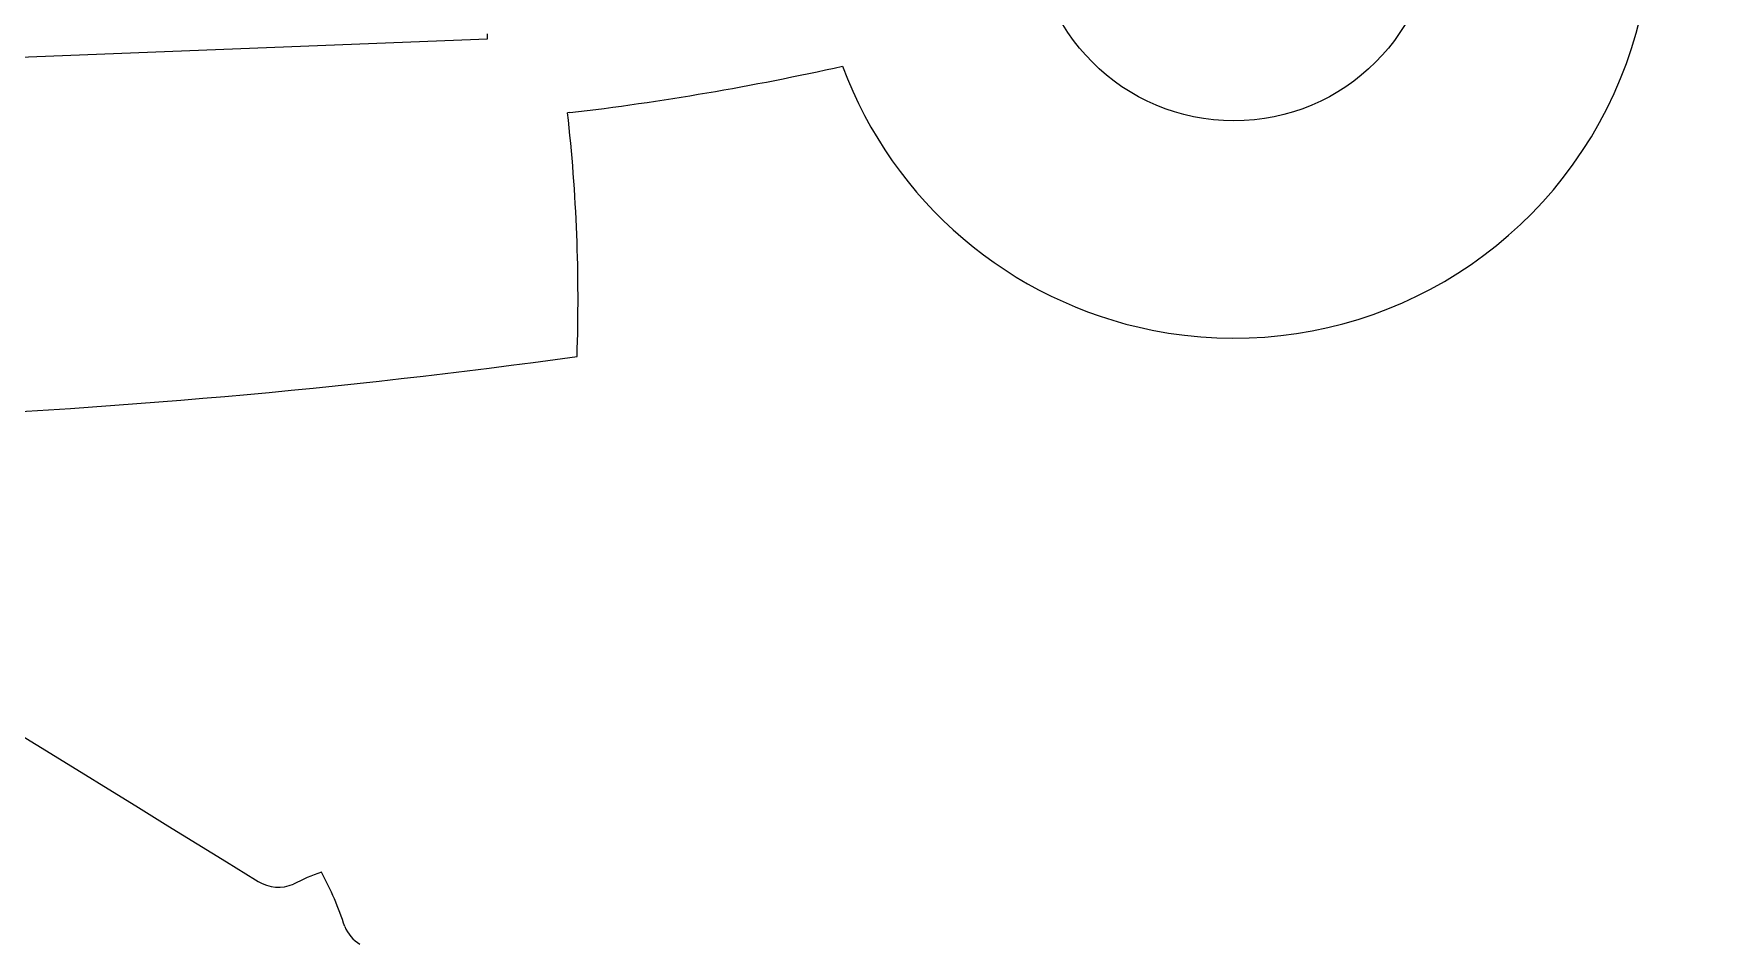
# Model space of a CAD drawing. Header units: millimetres. Extents: x -31.9 to 31.9, y -31.9 to 31.9.
# Drawn here: x -7.79 to 3.18, y -6.65 to -0.73 of the extents above; entities that cross this region are included whole.
import ezdxf

# ---------------------------------------------------------------- set-up
doc = ezdxf.new("R2010")
doc.units = ezdxf.units.MM
for name, color, linetype in [('CUT_INNER', 6, 'Continuous'), ('CUT_OUTER', 1, 'Continuous'), ('ENGRAVE', 7, 'Continuous')]:
    doc.layers.add(name, color=color, linetype=linetype)

msp = doc.modelspace()

# ---------------------------------------------------------------- linework, layer by layer
at = {"layer": 'CUT_INNER'}
for points in [[(-15.3909, -1.1797), (-4.8455, -0.7669), (-4.8462, -0.7341)], [(-4.311, -1.2465), (-4.3264, -1.2468)], [(-9.9364, -6.2976), (-9.2031, -4.4754), (-9.2007, -4.4702), (-9.1957, -4.4729), (-9.0109, -4.5871), (-8.821, -4.7044), (-8.631, -4.8217), (-8.4411, -4.939), (-8.2512, -5.0563), (-8.0612, -5.1737), (-7.8713, -5.291), (-7.6814, -5.4083), (-7.1116, -5.7602), (-6.9216, -5.8776), (-6.7317, -5.9949), (-6.5418, -6.1122), (-6.3518, -6.2295), (-6.3352, -6.2398)]]:
    msp.add_lwpolyline(points, dxfattribs=at)
msp.add_circle((0, 0), 1.3, dxfattribs=at)
for centre, radius, start, end in [((0.0001, -0.0001), 2.7114, 258.71454, 179.23264), ((-6.4143, 16.4227), 17.7939, 276.78847, 282.57132), ((-0.0003, -0.0007), 2.7107, 200.37935, 258.7217), ((-15.133, -2.4599), 10.8744, 358.04831, 6.40499), ((-10.6803, 43.5861), 46.8577, 266.61985, 277.86924), ((-6.2038, -6.0271), 0.25, 238.29749, 293.09555), ((-5.4891, -7.4595), 1.3514, 108.79439, 117.15108), ((-7.6423, -7.1236), 1.9598, 17.54095, 28.77623), ((-5.5436, -6.4349), 0.25, 203.09555, 238.29749)]:
    msp.add_arc(centre, radius, start, end, dxfattribs=at)
at = {"layer": 'CUT_OUTER'}
msp.add_circle((0, 0), 31.9, dxfattribs=at)
at = {"layer": 'ENGRAVE'}
msp.add_circle((0, 9.1156), 21.0426, dxfattribs=at)

doc.saveas('drawing.dxf')
